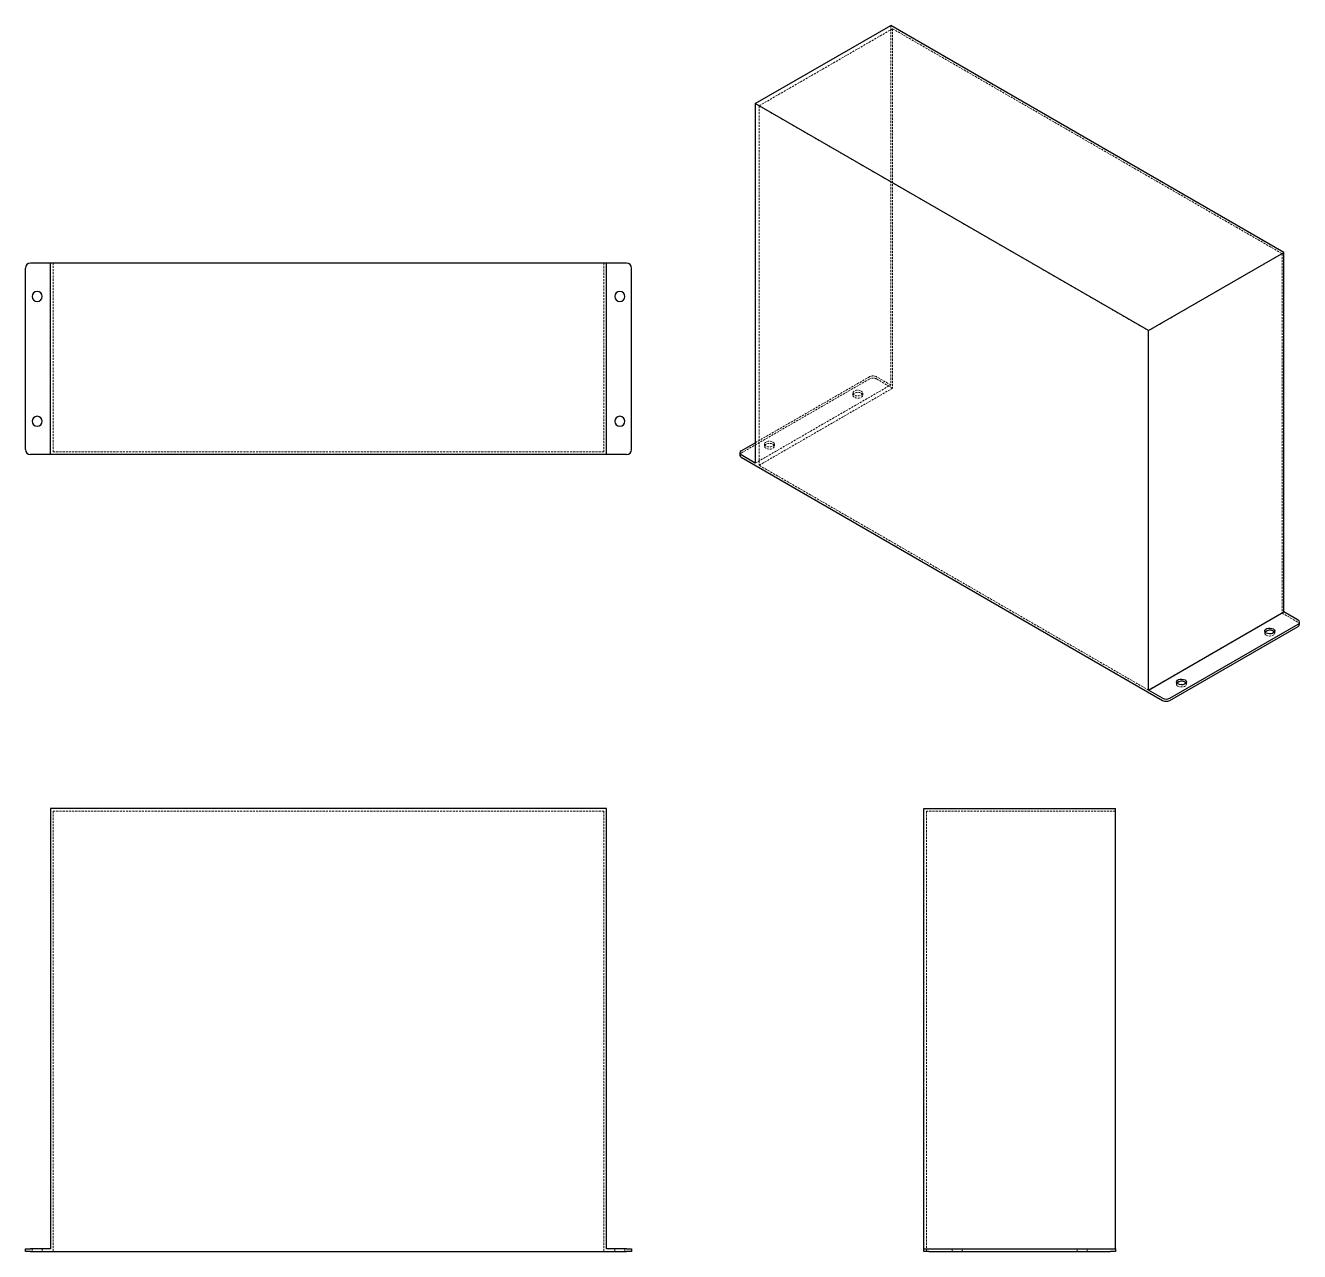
# Model space of a CAD drawing. Header units: millimetres. Extents: x 37 to 802, y -74 to 662.
import ezdxf

# ---------------------------------------------------------------- set-up
doc = ezdxf.new("R2010")
doc.units = ezdxf.units.MM
doc.linetypes.add('HIDDEN', pattern=[1.905, 1.27, -0.635])

msp = doc.modelspace()

# ---------------------------------------------------------------- linework, layer by layer
at = {"color": 7, "linetype": 'Continuous', "lineweight": 25}
for p, q in [((475.63, 615.18), (556.95, 662.12)), ((793.13, 525.78), (556.95, 662.12)), ((475.63, 615.18), (475.63, 399.28)), ((711.81, 478.84), (475.63, 615.18)), ((711.81, 478.84), (793.13, 525.78)), ((793.13, 309.89), (793.13, 525.78)), ((37.27, 407.38), (37.27, 516.38)), ((52.27, 519.38), (40.27, 519.38)), ((386.27, 519.38), (52.27, 519.38)), ((52.27, 404.38), (52.27, 519.38)), ((386.27, 404.38), (386.27, 519.38)), ((398.27, 519.38), (386.27, 519.38)), ((401.27, 407.38), (401.27, 516.38)), ((711.81, 262.94), (711.81, 478.84)), ((467.15, 406.63), (475.63, 411.53)), ((52.27, 404.38), (40.27, 404.38)), ((386.27, 404.38), (52.27, 404.38)), ((398.27, 404.38), (386.27, 404.38)), ((466.27, 405.41), (466.27, 404.1)), ((475.63, 399.28), (467.15, 404.18)), ((467.15, 402.88), (720.29, 256.74)), ((711.81, 262.94), (793.13, 309.89)), ((801.61, 304.99), (793.13, 309.89)), ((724.54, 258.05), (801.61, 302.54)), ((724.54, 256.74), (801.61, 301.23)), ((802.49, 302.46), (802.49, 303.77)), ((720.29, 258.05), (711.81, 262.94)), ((386.27, 191.76), (52.27, 191.76)), ((52.27, 191.76), (52.27, -72.64)), ((386.27, -72.64), (386.27, 191.76)), ((576.88, 191.76), (691.88, 191.76)), ((576.88, -72.64), (576.88, 191.76)), ((691.88, -72.64), (691.88, 191.76)), ((37.27, -74.24), (37.27, -72.64)), ((37.27, -72.64), (40.27, -72.64)), ((40.27, -74.24), (37.27, -74.24)), ((52.27, -72.64), (40.27, -72.64)), ((40.27, -74.24), (398.27, -74.24)), ((398.27, -72.64), (386.27, -72.64)), ((398.27, -72.64), (401.27, -72.64)), ((401.27, -74.24), (398.27, -74.24)), ((401.27, -72.64), (401.27, -74.24)), ((576.88, -74.24), (576.88, -72.64)), ((576.88, -72.64), (579.88, -72.64)), ((579.88, -74.24), (576.88, -74.24)), ((579.88, -72.64), (688.88, -72.64)), ((579.88, -74.24), (688.88, -74.24)), ((688.88, -72.64), (691.88, -72.64)), ((691.88, -74.24), (688.88, -74.24)), ((691.88, -72.64), (691.88, -74.24))]:
    msp.add_line(p, q, dxfattribs=at)
at = {"color": 7, "linetype": 'HIDDEN', "lineweight": 18}
for p, q in [((477.9, 613.87), (558.08, 660.16)), ((556.95, 662.12), (556.95, 446.23)), ((558.08, 660.16), (791.99, 525.13)), ((558.08, 660.16), (558.08, 444.27)), ((711.81, 478.84), (477.9, 613.87)), ((477.9, 613.87), (477.9, 397.98)), ((791.99, 525.13), (711.81, 478.84)), ((791.99, 525.13), (791.99, 309.23)), ((53.87, 405.98), (53.87, 519.38)), ((384.67, 519.38), (384.67, 405.98)), ((467.15, 405.33), (544.22, 449.82)), ((475.63, 411.53), (544.22, 451.13)), ((475.63, 399.28), (556.95, 446.23)), ((477.9, 397.98), (558.08, 444.27)), ((556.95, 446.23), (548.47, 451.13)), ((548.47, 449.82), (558.08, 444.27)), ((534.15, 441.33), (534.15, 440.02)), ((540.15, 440.02), (540.15, 441.33)), ((384.67, 405.98), (53.87, 405.98)), ((481.12, 410.71), (481.12, 409.41)), ((487.12, 409.41), (487.12, 410.71)), ((711.81, 262.94), (477.9, 397.98)), ((791.99, 309.23), (711.81, 262.94)), ((791.99, 309.23), (801.61, 303.68)), ((781.64, 298.46), (781.64, 297.15)), ((787.64, 297.15), (787.64, 298.46)), ((728.61, 267.84), (728.61, 266.54)), ((734.61, 266.54), (734.61, 267.84)), ((711.81, 262.94), (711.81, 262.94)), ((384.67, 190.16), (53.87, 190.16)), ((53.87, 190.16), (53.87, -74.24)), ((384.67, 190.16), (384.67, -74.24)), ((691.88, 190.16), (578.48, 190.16)), ((578.48, 190.16), (578.48, -74.24)), ((41.27, -72.64), (41.27, -74.24)), ((47.27, -74.24), (47.27, -72.64)), ((391.27, -72.64), (391.27, -74.24)), ((397.27, -74.24), (397.27, -72.64)), ((593.88, -72.64), (593.88, -74.24)), ((599.88, -72.64), (599.88, -74.24)), ((668.88, -72.64), (668.88, -74.24)), ((674.88, -72.64), (674.88, -74.24))]:
    msp.add_line(p, q, dxfattribs=at)
at = {"color": 7, "linetype": 'HIDDEN', "lineweight": 18, "flags": 128}
for points in [[(535.03, 440.11), (534.43, 440.6), (534.16, 441.18), (534.26, 441.78), (534.7, 442.32), (535.43, 442.75), (536.38, 443), (537.41, 443.06), (538.42, 442.9), (539.27, 442.55)], [(535.03, 438.8), (534.43, 439.29), (534.16, 439.87), (534.26, 440.47), (534.7, 441.02), (535.43, 441.44), (536.38, 441.7), (537.41, 441.75), (538.42, 441.59), (539.27, 441.25)], [(539.27, 442.55), (539.87, 442.06), (540.14, 441.48), (540.05, 440.88), (539.61, 440.34), (538.87, 439.91), (537.93, 439.66), (536.89, 439.6), (535.88, 439.76), (535.03, 440.11)], [(539.27, 441.25), (539.87, 440.76), (540.14, 440.17), (540.05, 439.58), (539.61, 439.03), (538.87, 438.6), (537.93, 438.35), (536.89, 438.3), (535.88, 438.45), (535.03, 438.8)], [(482, 409.49), (481.4, 409.98), (481.13, 410.56), (481.22, 411.16), (481.66, 411.71), (482.4, 412.13), (483.34, 412.39), (484.38, 412.44), (485.39, 412.28), (486.24, 411.94)], [(482, 408.18), (481.4, 408.68), (481.13, 409.26), (481.22, 409.86), (481.66, 410.4), (482.4, 410.83), (483.34, 411.08), (484.38, 411.13), (485.39, 410.98), (486.24, 410.63)], [(486.24, 411.94), (486.84, 411.45), (487.11, 410.87), (487.02, 410.27), (486.58, 409.72), (485.84, 409.3), (484.9, 409.04), (483.86, 408.99), (482.85, 409.14), (482, 409.49)], [(486.24, 410.63), (486.84, 410.14), (487.11, 409.56), (487.02, 408.96), (486.58, 408.41), (485.84, 407.99), (484.9, 407.74), (483.86, 407.68), (482.85, 407.84), (482, 408.18)], [(782.52, 295.93), (781.92, 296.42), (781.65, 297), (781.74, 297.6), (781.86, 297.81)], [(787.42, 297.81), (787.63, 297.3), (787.54, 296.7), (787.1, 296.16), (786.36, 295.73), (785.42, 295.48), (784.38, 295.43), (783.37, 295.58), (782.52, 295.93)], [(729.49, 265.31), (728.89, 265.8), (728.62, 266.39), (728.71, 266.98), (728.83, 267.19)], [(734.39, 267.19), (734.6, 266.69), (734.5, 266.09), (734.06, 265.54), (733.33, 265.12), (732.38, 264.86), (731.35, 264.81), (730.34, 264.97), (729.49, 265.31)]]:
    msp.add_lwpolyline(points, dxfattribs=at)
at = {"color": 7, "linetype": 'Continuous', "lineweight": 25, "flags": 128}
for points in [[(782.52, 297.23), (781.92, 297.73), (781.65, 298.31), (781.74, 298.91), (782.18, 299.45), (782.92, 299.88), (783.86, 300.13), (784.9, 300.18), (785.91, 300.03), (786.76, 299.68)], [(786.76, 299.68), (787.36, 299.19), (787.63, 298.61), (787.54, 298.01), (787.1, 297.47), (786.36, 297.04), (785.42, 296.79), (784.38, 296.73), (783.37, 296.89), (782.52, 297.23)], [(786.76, 298.38), (787.36, 297.88), (787.42, 297.81)], [(729.49, 266.62), (728.89, 267.11), (728.62, 267.69), (728.71, 268.29), (729.15, 268.84), (729.89, 269.26), (730.83, 269.52), (731.87, 269.57), (732.88, 269.41), (733.73, 269.07)], [(733.73, 269.07), (734.33, 268.58), (734.6, 267.99), (734.5, 267.39), (734.06, 266.85), (733.33, 266.42), (732.38, 266.17), (731.35, 266.12), (730.34, 266.27), (729.49, 266.62)], [(733.73, 267.76), (734.33, 267.27), (734.39, 267.19)]]:
    msp.add_lwpolyline(points, dxfattribs=at)
at = {"color": 7, "linetype": 'Continuous', "lineweight": 25}
for centre, radius, start, end in [((40.27, 516.38), 3, 90, 180), ((398.27, 516.38), 3, 0, 90), ((44.27, 499.38), 3, 90, 270), ((44.27, 499.38), 3, 270, 90), ((394.27, 499.38), 3, 90, 270), ((394.27, 499.38), 3, 270, 90), ((44.27, 424.38), 3, 90, 270), ((44.27, 424.38), 3, 270, 90), ((394.27, 424.38), 3, 90, 270), ((394.27, 424.38), 3, 270, 90), ((40.27, 407.38), 3, 180, 270), ((398.27, 407.38), 3, 270, 0), ((467.61, 405.41), 1.31, 110.78342, 249.21658), ((467.77, 404.25), 1.51, 185.6948, 245.62534), ((784.68, 294.93), 4.03, 58.88106, 134.42188), ((801.15, 303.77), 1.31, 290.78342, 69.21658), ((800.99, 302.61), 1.51, 294.37466, 354.3052), ((731.65, 264.31), 4.03, 58.88106, 134.42188), ((722.41, 262.14), 4.61, 242.60967, 297.39033), ((722.41, 260.83), 4.61, 242.60967, 297.39033)]:
    msp.add_arc(centre, radius, start, end, dxfattribs=at)
at = {"color": 7, "linetype": 'HIDDEN', "lineweight": 18}
for centre, radius, start, end in [((546.35, 447.03), 4.61, 62.60967, 117.39033), ((546.35, 445.73), 4.61, 62.60967, 117.39033), ((467.77, 403.95), 1.51, 114.37466, 174.3052), ((800.99, 302.31), 1.51, 5.6948, 65.62534)]:
    msp.add_arc(centre, radius, start, end, dxfattribs=at)

doc.saveas('drawing.dxf')
